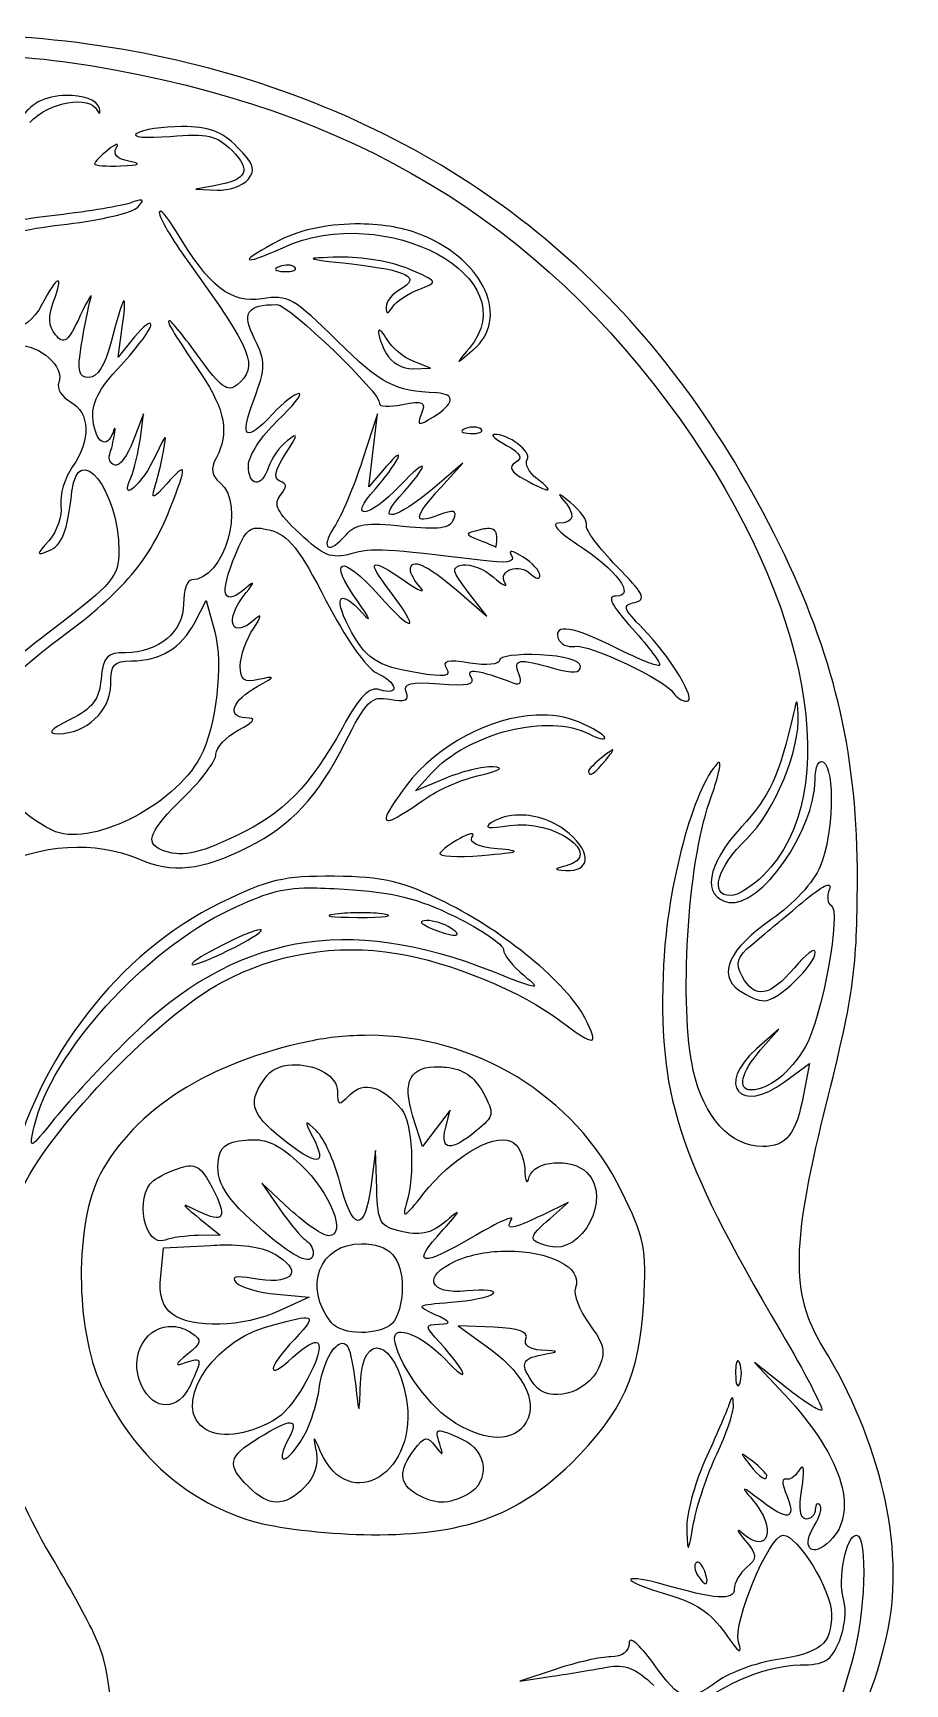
# Model space of a CAD drawing. Extents: x 66.6 to 134, y 115.4 to 211.9.
# Drawn here: x 103.7 to 134, y 154.4 to 211.9 of the extents above; entities that cross this region are included whole.
import ezdxf

# ---------------------------------------------------------------- set-up
doc = ezdxf.new("R2010")
doc.units = 0
doc.layers.add('Layer_1', color=7, linetype='CONTINUOUS')

msp = doc.modelspace()

# ---------------------------------------------------------------- linework, layer by layer
at = {"layer": 'Layer_1', "color": 7}
for points in [[(104.80752, 209.732701), (104.80752, 209.732701)], [(108.846276, 208.64901), (108.846276, 208.64901)], [(106.559835, 208.022279), (106.559835, 208.022279)], [(107.406502, 206.088616), (107.406502, 206.088616)], [(110.033043, 206.599041), (109.327487, 206.472261), (110.068871, 206.433675)], [(115.065088, 205.255731), (115.065088, 205.255731)], [(112.549342, 203.820365), (112.549342, 203.820365)], [(114.345751, 204.09873), (114.345751, 204.09873)], [(107.194835, 201.31509), (106.627634, 200.609534), (106.778668, 201.738423)], [(115.714419, 201.55046), (115.714419, 201.55046)], [(116.886855, 200.204393), (117.511932, 200.222032), (116.900633, 200.468423)], [(107.397683, 197.787312), (107.504619, 198.633979), (107.145777, 197.689748)], [(115.662603, 198.633979), (115.131785, 197.001831)], [(115.967978, 196.799534), (115.363295, 196.093979), (115.513225, 197.363979), (115.662603, 198.633979), (115.662603, 198.633979)], [(119.040453, 198.175921), (119.040453, 198.175921)], [(119.717343, 197.918503), (119.717343, 197.918503)], [(117.864159, 196.065869), (118.64027, 196.915291), (117.572564, 196.010746)], [(122.010952, 195.809552), (122.010952, 195.809552)], [(111.500928, 194.655859), (111.500928, 194.655859)], [(119.488591, 194.636016), (119.488591, 194.636016)], [(118.412618, 192.495645), (119.474257, 191.578423), (118.818863, 192.42509)], [(109.291659, 191.365103), (109.690188, 192.125229), (109.988945, 191.042644)], [(121.191294, 188.130574), (121.191294, 188.130574)], [(123.861932, 186.921757), (123.861932, 186.921757)], [(118.017948, 185.927917), (116.98938, 185.498521), (117.532878, 186.099344)], [(120.599287, 184.651301), (120.599287, 184.651301)], [(118.933516, 183.999216), (118.933516, 183.999216)], [(114.161646, 182.515895), (114.161646, 182.515895)], [(113.280252, 182.111855), (113.280252, 182.111855)], [(115.078315, 181.245895), (115.078315, 181.245895)], [(117.37082, 180.971389), (117.37082, 180.971389)], [(111.557703, 180.654439), (111.557703, 180.654439)], [(115.345656, 176.972323), (115.345656, 176.972323)], [(129.012487, 176.461345), (129.647487, 177.18509), (128.871376, 176.501034)], [(112.835972, 175.94651), (112.835972, 175.94651)], [(117.826124, 175.8743), (117.826124, 175.8743)], [(129.847027, 175.349545), (130.711883, 175.988953), (130.506831, 174.893688)], [(118.031728, 173.727868), (118.194887, 174.362868), (117.710921, 173.727868), (117.226402, 173.092317), (116.896224, 174.147896)], [(111.328398, 173.3343), (111.328398, 173.3343)], [(115.635044, 171.633801), (115.5926, 172.951757), (115.423377, 171.681757)], [(109.146687, 172.424244), (109.146687, 172.424244)], [(112.609974, 170.905645), (111.63267, 171.822868), (112.257197, 170.914465)], [(121.674709, 170.592557), (122.309709, 171.145424), (121.406268, 170.708313)], [(109.468598, 170.578225), (110.174154, 170.001103), (109.420643, 169.995039)], [(108.105442, 168.589992), (108.198598, 169.56509), (109.847834, 169.65053)], [(110.266757, 169.665411), (110.266757, 169.665411)], [(115.100365, 169.706201), (115.100365, 169.706201)], [(120.199105, 169.452091), (120.199105, 169.452091)], [(112.149709, 167.948927), (113.278598, 167.847505), (112.229084, 167.365743)], [(113.168907, 167.124861), (113.168907, 167.124861)], [(108.542557, 166.826654), (108.542557, 166.826654)], [(119.720651, 166.79358), (118.472701, 166.842089), (119.608755, 166.019123)], [(114.435049, 166.241263), (114.435049, 166.241263)], [(128.226453, 165.625005), (128.226453, 165.625005)], [(129.913724, 164.683529), (128.80082, 165.572089), (129.833246, 164.464146)], [(128.027464, 164.343979), (128.027464, 164.343979)], [(117.806281, 163.183673), (117.806281, 163.183673)], [(128.377487, 162.368423), (128.377487, 162.368423)], [(132.350645, 159.546201), (132.350645, 159.546201)], [(126.792191, 158.607482), (126.792191, 158.607482)], [(121.886376, 154.879614), (120.616376, 154.455177), (121.745265, 154.628259)], [(132.188591, 155.123251), (131.766358, 153.702217), (130.395486, 153.833958)]]:
    msp.add_lwpolyline(points, dxfattribs=at)
for points in [[(112.356415, 209.88759), (108.523518, 211.255973), (104.278263, 211.910308), (100.037855, 211.873068)], [(100.406067, 211.182948), (102.189571, 211.18711), (103.954648, 211.053701), (105.658598, 210.774496)], [(105.658598, 210.774496), (114.748304, 209.285077), (121.262967, 205.370022), (126.226646, 198.414046)], [(103.840689, 209.508907), (103.524177, 209.339512), (103.070392, 208.823443), (102.831965, 208.362379)], [(103.541932, 208.793979), (104.21701, 209.512567), (105.622403, 209.761606), (105.89562, 209.2107)], [(104.80752, 209.732701), (104.466384, 209.725558), (104.112633, 209.654443), (103.840689, 209.508907)], [(105.968382, 209.281255), (105.909576, 209.578636), (105.376083, 209.744602), (104.80752, 209.732701)], [(129.838207, 193.729267), (126.009981, 201.739586), (120.238811, 207.073499), (112.356415, 209.88759)], [(105.89562, 209.2107), (105.974532, 209.051597), (106.007518, 209.083347), (105.968382, 209.281255)], [(107.268699, 208.413092), (107.06514, 208.283961), (107.581771, 208.237504), (108.436173, 208.308359)], [(108.846276, 208.64901), (108.179526, 208.646633), (107.469472, 208.540459), (107.268699, 208.413092)], [(108.436173, 208.308359), (109.740999, 208.416566), (110.060884, 208.342804), (110.593076, 207.810612)], [(110.77608, 207.935738), (110.228222, 208.483596), (109.772018, 208.652312), (108.846276, 208.64901)], [(106.277063, 207.842582), (106.014433, 207.62955), (105.799709, 207.4073), (105.799709, 207.348693)], [(106.559835, 208.022279), (106.509984, 208.012466), (106.412112, 207.952132), (106.277063, 207.842582)], [(106.994743, 207.441849), (106.596541, 207.518385), (106.430606, 207.689951), (106.554874, 207.897153)], [(106.554874, 207.897153), (106.61129, 207.99122), (106.609684, 208.032092), (106.559835, 208.022279)], [(110.593076, 207.810612), (111.275238, 207.12845), (111.120953, 206.794209), (110.033043, 206.599041)], [(111.152009, 206.806849), (111.428332, 207.139798), (111.356617, 207.355201), (110.77608, 207.935738)], [(105.799709, 207.348693), (105.799709, 207.290084), (106.212459, 207.259204), (106.716932, 207.280342)], [(106.716932, 207.280342), (107.387509, 207.30844), (107.462046, 207.352029), (106.994743, 207.441849)], [(110.068871, 206.433675), (110.476724, 206.412537), (110.964195, 206.580547), (111.152009, 206.806849)], [(107.406502, 206.088616), (107.346016, 206.085616), (107.235213, 206.052681), (107.069709, 205.993256)], [(107.309488, 205.844426), (107.467962, 206.016303), (107.507312, 206.093612), (107.406502, 206.088616)], [(112.361376, 204.427253), (115.965357, 206.06316), (120.926699, 203.378216), (118.852487, 200.914357)], [(104.509313, 205.565512), (102.244926, 205.309765), (101.401022, 204.95187), (101.142492, 204.137312)], [(107.069709, 205.993256), (106.759265, 205.881787), (105.607093, 205.6895), (104.509313, 205.565512)], [(104.848863, 205.252973), (106.023794, 205.384734), (107.131132, 205.650986), (107.309488, 205.844426)], [(108.058037, 205.649848), (108.057456, 205.472771), (108.50374, 204.710771), (109.049123, 203.956515)], [(108.651698, 204.983979), (108.326005, 205.527257), (108.058602, 205.826929), (108.058037, 205.649848)], [(102.142948, 204.708372), (102.456468, 204.876164), (103.673933, 205.121209), (104.848863, 205.252973)], [(111.637631, 202.64848), (110.555786, 202.472921), (109.805131, 203.059954), (108.651698, 204.983979)], [(115.065088, 205.255731), (114.056693, 205.267646), (113.027641, 205.078046), (112.279244, 204.696245)], [(117.238529, 204.857202), (116.6211, 205.115178), (115.849394, 205.24646), (115.065088, 205.255731)], [(112.279244, 204.696245), (110.788916, 203.935935), (110.84864, 203.740598), (112.361376, 204.427253)], [(118.993598, 200.865298), (120.281799, 201.955966), (119.403687, 203.952541), (117.238529, 204.857202)], [(109.049123, 203.956515), (111.324274, 200.810019), (111.5342, 200.28214), (110.765057, 199.643807)], [(112.237904, 203.765795), (112.012767, 203.675704), (112.079456, 203.609015), (112.408231, 203.595468)], [(112.549342, 203.820365), (112.451298, 203.824404), (112.339766, 203.806559), (112.237904, 203.765795)], [(112.408231, 203.595468), (112.705735, 203.583214), (112.872427, 203.649965), (112.778647, 203.743745)], [(112.778647, 203.743745), (112.731756, 203.790644), (112.647383, 203.816324), (112.549342, 203.820365)], [(114.345751, 204.09873), (113.03852, 204.061327), (113.051819, 204.054265), (114.764673, 203.859501)], [(116.74464, 203.68752), (116.167541, 203.935117), (115.088041, 204.119953), (114.345751, 204.09873)], [(114.764673, 203.859501), (116.719886, 203.637183), (117.192512, 203.388757), (116.450841, 202.973699)], [(104.375368, 202.550916), (104.756427, 203.553174), (104.504894, 203.48751), (103.965265, 202.443979)], [(117.096314, 202.967634), (117.790809, 203.235877), (117.789257, 203.23934), (116.74464, 203.68752)], [(105.66411, 202.631394), (105.74563, 202.916602), (105.583251, 202.658626), (105.303063, 202.058681)], [(105.339444, 201.008616), (105.43656, 201.615936), (105.58259, 202.346186), (105.66411, 202.631394)], [(106.778668, 201.738423), (106.952511, 203.039758), (106.808685, 202.817853), (106.368012, 201.103423)], [(114.271888, 201.168467), (112.750916, 202.673575), (112.536227, 202.794301), (111.637631, 202.64848)], [(116.450841, 202.973699), (116.180495, 202.822405), (115.96131, 202.54596), (115.963567, 202.359645)], [(116.183503, 202.359645), (116.301926, 202.54594), (116.712642, 202.819442), (117.096314, 202.967634)], [(103.965265, 202.443979), (103.406939, 201.364295), (102.340148, 201.297793), (101.682683, 202.301214)], [(104.443719, 201.389506), (104.19181, 201.693039), (104.172786, 202.018083), (104.375368, 202.550916)], [(105.303063, 202.058681), (104.86953, 201.130384), (104.741401, 201.030822), (104.443719, 201.389506)], [(111.377456, 201.250599), (110.921007, 202.165572), (111.102496, 202.443979), (112.154671, 202.443979)], [(112.154671, 202.443979), (112.576398, 202.443979), (115.817664, 199.320473), (115.734262, 198.994475)], [(115.963567, 202.359645), (115.966929, 202.096151), (116.016027, 202.096177), (116.183503, 202.359645)], [(106.713074, 200.324007), (107.293224, 200.946736), (107.766753, 201.583201), (107.765342, 201.738423)], [(107.765342, 201.738423), (107.763824, 201.893645), (107.506928, 201.703145), (107.194835, 201.31509)], [(108.416327, 201.879534), (108.287789, 201.879534), (108.459547, 201.589195), (109.527027, 200.0043)], [(109.447101, 200.59741), (108.940527, 201.302805), (108.476788, 201.879534), (108.416327, 201.879534)], [(115.714419, 201.55046), (115.647986, 201.520096), (115.730082, 201.180055), (115.969632, 200.732456)], [(115.99223, 201.226895), (115.847591, 201.475578), (115.754277, 201.568678), (115.714419, 201.55046)], [(103.11474, 201.032868), (103.914013, 201.032868), (104.761911, 200.267072), (104.556168, 199.730898)], [(105.611193, 199.903979), (105.247646, 199.903979), (105.196327, 200.113605), (105.339444, 201.008616)], [(106.368012, 201.103423), (106.167874, 200.324783), (105.902359, 199.903979), (105.611193, 199.903979)], [(111.359817, 199.152675), (111.770538, 200.260891), (111.772539, 200.458641), (111.377456, 201.250599)], [(117.723598, 199.363238), (116.238305, 199.433969), (115.785561, 199.670587), (114.271888, 201.168467)], [(116.900633, 200.468423), (116.564641, 200.603901), (116.155989, 200.945351), (115.99223, 201.226895)], [(118.852487, 200.914357), (118.359098, 200.328283), (118.359239, 200.32821), (118.993598, 200.865298)], [(105.747896, 198.419007), (105.681467, 198.993846), (105.928425, 199.481766), (106.713074, 200.324007)], [(110.765057, 199.643807), (110.444743, 199.37797), (110.19061, 199.562089), (109.447101, 200.59741)], [(115.969632, 200.732456), (116.130316, 200.432214), (116.543066, 200.194544), (116.886855, 200.204393)], [(104.556168, 199.730898), (104.47541, 199.520444), (104.658851, 199.214851), (104.963516, 199.0518)], [(109.527027, 200.0043), (110.354327, 198.776001), (110.498856, 197.952864), (110.038555, 197.092783)], [(112.008598, 198.633979), (111.04387, 197.607071), (110.845719, 197.765567), (111.359817, 199.152675)], [(112.924167, 199.339534), (112.784949, 199.339534), (112.373159, 199.022034), (112.008598, 198.633979)], [(112.169552, 198.389241), (112.723882, 198.912044), (113.063381, 199.339534), (112.924167, 199.339534)], [(117.611703, 198.533107), (118.345105, 198.991123), (118.391234, 199.331446), (117.723598, 199.363238)], [(104.963516, 199.0518), (105.647355, 198.68582), (105.676265, 197.716706), (105.030764, 196.795126)], [(115.734262, 198.994475), (115.705543, 198.882216), (116.06425, 198.866883), (116.531319, 198.960298)], [(116.531319, 198.960298), (117.254065, 199.104847), (117.353117, 199.057758), (117.193881, 198.642798)], [(117.193881, 198.642798), (117.027204, 198.208441), (117.072407, 198.196311), (117.611703, 198.533107)], [(106.444079, 197.998979), (106.23202, 197.382244), (105.8404, 197.618532), (105.747896, 198.419007)], [(106.49865, 197.928423), (106.535062, 198.161257), (106.510794, 198.193007), (106.444079, 197.998979)], [(108.200802, 197.319882), (108.329075, 198.000156), (108.30387, 197.986835), (107.925746, 197.174362)], [(111.161932, 196.837019), (111.161932, 197.167942), (111.615223, 197.866442), (112.169552, 198.389241)], [(112.453979, 197.237752), (112.904747, 197.942517), (112.913408, 198.011724), (112.508549, 197.691402)], [(118.729015, 198.12135), (118.503878, 198.031259), (118.570567, 197.96457), (118.899342, 197.951024)], [(119.040453, 198.175921), (118.942409, 198.179959), (118.830877, 198.162115), (118.729015, 198.12135)], [(118.899342, 197.951024), (119.196846, 197.93877), (119.363538, 198.005521), (119.269758, 198.0993)], [(119.269758, 198.0993), (119.222867, 198.1462), (119.138494, 198.171879), (119.040453, 198.175921)], [(126.226646, 198.414046), (130.753076, 192.070825), (131.965339, 185.404253), (129.111155, 182.550069)], [(105.014779, 195.93082), (105.226976, 197.766388), (106.646376, 195.963459), (106.646376, 193.858251)], [(106.327773, 197.222868), (106.385498, 197.37809), (106.46224, 197.69559), (106.49865, 197.928423)], [(107.145777, 197.689748), (106.948498, 197.170216), (106.660487, 196.789216), (106.505265, 196.843081)], [(107.06144, 196.400455), (107.187382, 196.697556), (107.338774, 197.321645), (107.397683, 197.787312)], [(112.508549, 197.691402), (112.245603, 197.483356), (111.9533, 197.070606), (111.859218, 196.77418)], [(119.717343, 197.918503), (119.590721, 197.913003), (119.7903, 197.740621), (120.160519, 197.535409)], [(120.878202, 197.049236), (121.045388, 197.319746), (120.216597, 197.940178), (119.717343, 197.918503)], [(120.160519, 197.535409), (120.650923, 197.263578), (120.736433, 197.102057), (120.475265, 196.940645)], [(106.505265, 196.843081), (106.350046, 196.896946), (106.270044, 197.067645), (106.327773, 197.222868)], [(107.925746, 197.174362), (107.463951, 196.182103), (106.66599, 195.467572), (107.06144, 196.400455)], [(107.893776, 196.049882), (107.985041, 196.335942), (108.123033, 196.907442), (108.200802, 197.319882)], [(108.430108, 195.323933), (109.043275, 196.882959), (109.027632, 197.002207), (108.316008, 196.195954)], [(110.038555, 197.092783), (109.837841, 196.717749), (109.876443, 196.481786), (110.179666, 196.230131)], [(111.859218, 196.77418), (111.628493, 196.047226), (111.161932, 196.089319), (111.161932, 196.837019)], [(112.25885, 196.292968), (112.021516, 196.372081), (112.079416, 196.65213), (112.453979, 197.237752)], [(115.131785, 197.001831), (114.839648, 196.103919), (114.395295, 195.056169), (114.144558, 194.673498)], [(115.587089, 196.024527), (115.900925, 196.373164), (116.251231, 196.848923), (116.365404, 197.081757)], [(116.365404, 197.081757), (116.479577, 197.31459), (116.300583, 197.18759), (115.967978, 196.799534)], [(116.432652, 195.741201), (117.490181, 196.915801), (117.491521, 197.234673), (116.434306, 196.121541)], [(120.475265, 196.940645), (120.214096, 196.779234), (120.299054, 196.618269), (120.789457, 196.346438)], [(121.222714, 196.366831), (120.935533, 196.584399), (120.7807, 196.891474), (120.878202, 197.049236)], [(105.030764, 196.795126), (104.763065, 196.412929), (104.582968, 195.802474), (104.630581, 195.439136)], [(112.274285, 195.791914), (112.516875, 196.084211), (112.512785, 196.208321), (112.25885, 196.292968)], [(120.789457, 196.346438), (121.669116, 195.858834), (121.880142, 195.868765), (121.222714, 196.366831)], [(104.195121, 193.855494), (104.661566, 194.034485), (104.851065, 194.514675), (105.014779, 195.93082)], [(108.316008, 196.195954), (107.853869, 195.672367), (107.763372, 195.641153), (107.893776, 196.049882)], [(110.179666, 196.230131), (111.085475, 195.478376), (110.313083, 192.848423), (109.186376, 192.848423)], [(112.941806, 194.470651), (112.162985, 195.205174), (112.020717, 195.486383), (112.274285, 195.791914)], [(116.434306, 196.121541), (115.354633, 194.984761), (114.570242, 194.894918), (115.587089, 196.024527)], [(117.572564, 196.010746), (116.349554, 194.975089), (115.57893, 194.792875), (116.432652, 195.741201)], [(117.780373, 195.101242), (116.883654, 194.760309), (116.905746, 195.01694), (117.864159, 196.065869)], [(122.098043, 195.677261), (122.584185, 195.123656), (122.53928, 194.823979), (121.970713, 194.823979)], [(122.010952, 195.809552), (121.997888, 195.803392), (122.025283, 195.760118), (122.098043, 195.677261)], [(122.38688, 195.542765), (122.166239, 195.727138), (122.03272, 195.819822), (122.010952, 195.809552)], [(104.630581, 195.439136), (104.678195, 195.075794), (104.4912, 194.529435), (104.215517, 194.22481)], [(104.626723, 190.840347), (106.811386, 192.459905), (107.72935, 193.542204), (108.430108, 195.323933)], [(118.317258, 194.960131), (118.441168, 195.283033), (118.333478, 195.311532), (117.780373, 195.101242)], [(122.941952, 194.746258), (122.98967, 194.889412), (122.739906, 195.247769), (122.38688, 195.542765)], [(110.732536, 193.778876), (111.013951, 194.452402), (111.152726, 194.66686), (111.500928, 194.655859)], [(111.500928, 194.655859), (111.616995, 194.652193), (111.756331, 194.62311), (111.931981, 194.578138)], [(111.931981, 194.578138), (112.552449, 194.419278), (112.951415, 193.914506), (113.863989, 192.131844)], [(114.144558, 194.673498), (113.63912, 193.902103), (113.978354, 193.71451), (114.57616, 194.434823)], [(114.57616, 194.434823), (114.878256, 194.798827), (115.281769, 194.857696), (116.558881, 194.72421)], [(116.558881, 194.72421), (117.803574, 194.594114), (118.196905, 194.646501), (118.317258, 194.960131)], [(119.24385, 194.59688), (118.683775, 194.450415), (118.683055, 194.442158), (119.220147, 194.231975)], [(119.488591, 194.636016), (119.4176, 194.63417), (119.336027, 194.620985), (119.24385, 194.59688)], [(119.816564, 194.362063), (119.816564, 194.547711), (119.701553, 194.64155), (119.488591, 194.636016)], [(121.970713, 194.823979), (121.686859, 194.823979), (121.955408, 194.522774), (122.628313, 194.086453)], [(123.993673, 193.328534), (123.367648, 193.965185), (122.894234, 194.603103), (122.941952, 194.746258)], [(104.215517, 194.22481), (103.75904, 193.720411), (103.757535, 193.687574), (104.195121, 193.855494)], [(114.733807, 193.75793), (114.054687, 193.571), (113.779345, 193.68075), (112.941806, 194.470651)], [(119.235031, 193.532482), (115.971145, 193.941487), (115.487763, 193.965459), (114.733807, 193.75793)], [(119.220147, 194.231975), (119.52228, 194.113741), (119.779934, 194.00808), (119.79286, 193.997158)], [(119.79286, 193.997158), (119.805786, 193.986247), (119.816564, 194.150526), (119.816564, 194.362063)], [(122.628313, 194.086453), (123.995883, 193.199711), (124.678559, 192.283979), (123.972173, 192.283979)], [(106.646376, 193.858251), (106.646376, 192.960034), (106.450551, 192.724816), (104.405134, 191.16777)], [(111.168547, 192.636757), (110.267171, 191.845225), (110.103519, 192.273432), (110.732536, 193.778876)], [(114.97579, 192.091055), (113.882867, 193.62647), (114.397604, 193.787103), (115.705599, 192.318706)], [(116.086489, 192.469187), (115.249088, 193.567077), (115.38399, 193.651498), (116.621718, 192.803225)], [(116.806376, 193.187423), (116.806376, 193.63814), (117.373033, 193.393821), (118.412618, 192.495645)], [(118.818863, 192.42509), (118.245924, 193.165235), (118.22279, 193.283816), (118.634758, 193.367119)], [(118.634758, 193.367119), (118.893948, 193.419528), (119.372473, 193.229031), (119.69805, 192.943786)], [(120.334704, 193.69454), (120.48013, 193.459231), (120.176739, 193.414476), (119.235031, 193.532482)], [(120.102091, 192.748655), (119.84572, 193.189393), (120.610653, 193.446703), (121.004982, 193.052374)], [(120.727721, 193.648238), (120.350074, 193.884083), (120.207049, 193.90109), (120.334704, 193.69454)], [(121.321932, 193.006623), (121.321932, 193.155552), (121.054408, 193.444217), (120.727721, 193.648238)], [(132.384269, 182.406201), (132.393286, 186.610894), (131.6413, 189.956405), (129.838207, 193.729267)], [(109.186376, 192.848423), (109.031154, 192.848423), (108.904154, 192.474611), (108.904154, 192.017742)], [(111.08366, 192.403043), (111.351179, 192.72571), (111.389499, 192.830784), (111.168547, 192.636757)], [(116.621718, 192.803225), (117.111345, 192.46766), (117.353182, 192.36584), (117.159154, 192.577227)], [(117.159154, 192.577227), (116.965126, 192.788615), (116.806376, 193.063245), (116.806376, 193.187423)], [(119.69805, 192.943786), (120.023628, 192.658541), (120.205492, 192.570892), (120.102091, 192.748655)], [(121.004982, 193.052374), (121.179122, 192.878237), (121.321932, 192.857694), (121.321932, 193.006623)], [(124.626466, 192.063493), (125.04466, 192.152322), (124.936163, 192.370045), (123.993673, 193.328534)], [(111.430923, 191.507868), (110.557716, 190.701835), (110.275793, 191.428642), (111.08366, 192.403043)], [(114.65002, 191.23171), (114.098191, 192.298827), (114.367395, 192.550868), (115.138398, 191.689218)], [(115.705599, 192.318706), (116.942918, 190.929651), (117.187218, 191.026055), (116.086489, 192.469187)], [(123.972173, 192.283979), (123.644118, 192.283979), (123.810618, 191.955845), (124.556464, 191.130285)], [(108.904154, 192.017742), (108.904154, 191.04381), (108.03461, 190.308423), (106.883398, 190.308423)], [(111.346036, 191.162809), (111.602802, 191.546597), (111.641122, 191.701895), (111.430923, 191.507868)], [(113.863989, 192.131844), (114.520808, 190.84878), (115.277223, 189.765851), (115.627878, 189.606728)], [(115.138398, 191.689218), (115.470582, 191.31798), (115.397379, 191.498777), (114.97579, 192.091055)], [(124.908688, 191.150131), (124.21927, 191.855938), (124.184193, 191.969544), (124.626466, 192.063493)], [(104.405134, 191.16777), (103.172514, 190.229457), (102.08564, 189.334754), (101.989709, 189.179534)], [(107.087899, 190.026201), (108.091704, 190.026201), (108.822882, 190.470408), (109.291659, 191.365103)], [(110.879709, 189.848711), (110.879709, 190.187697), (111.089273, 190.779023), (111.346036, 191.162809)], [(117.05332, 189.603971), (115.620724, 189.840417), (115.233744, 190.102915), (114.65002, 191.23171)], [(124.011862, 190.459457), (122.501604, 191.224048), (121.772386, 191.345861), (121.962443, 190.802312)], [(124.556464, 191.130285), (125.129869, 190.495593), (125.550913, 189.928146), (125.492425, 189.869658)], [(126.434452, 188.61509), (126.81099, 188.61509), (125.889391, 190.146114), (124.908688, 191.150131)], [(101.390537, 187.286111), (101.05259, 187.624058), (102.640615, 189.367985), (104.626723, 190.840347)], [(109.988945, 191.042644), (110.296311, 189.929455), (110.040378, 187.708434), (109.485134, 186.670954)], [(121.962443, 190.802312), (122.030287, 190.608284), (122.290273, 190.48626), (122.540118, 190.530563)], [(122.540118, 190.530563), (123.039065, 190.619037), (125.691384, 189.362197), (125.975291, 188.902827)], [(106.883398, 190.308423), (106.225495, 190.308423), (106.104972, 190.178999), (106.029015, 189.391201)], [(106.364154, 189.195519), (106.364154, 189.899088), (106.474582, 190.026201), (107.087899, 190.026201)], [(118.878945, 189.946826), (118.089389, 190.074958), (117.899191, 190.030522), (118.068107, 189.757209)], [(119.91082, 190.041636), (119.91082, 189.897516), (119.446359, 189.854748), (118.878945, 189.946826)], [(121.319727, 190.235664), (120.544728, 190.273123), (119.91082, 190.185753), (119.91082, 190.041636)], [(120.589367, 189.571451), (120.387711, 190.096957), (120.56084, 190.124222), (121.817474, 189.763825)], [(122.730839, 189.83438), (122.729608, 190.036423), (122.17448, 190.194346), (121.319727, 190.235664)], [(125.492425, 189.869658), (125.43394, 189.81117), (124.767859, 190.076722), (124.011862, 190.459457)], [(106.029015, 189.391201), (105.959083, 188.665901), (105.734135, 188.370844), (104.953043, 187.980643)], [(111.514709, 189.370808), (111.007892, 189.260622), (110.879709, 189.35679), (110.879709, 189.848711)], [(111.466201, 189.132683), (112.122506, 189.493981), (112.124651, 189.503418), (111.514709, 189.370808)], [(115.627878, 189.606728), (116.358955, 189.274976), (116.456511, 188.791166), (115.746939, 189.016376)], [(118.068107, 189.757209), (118.239963, 189.479141), (118.015097, 189.44523), (117.05332, 189.603971)], [(117.826124, 189.221427), (118.803087, 189.143729), (119.082024, 189.204308), (118.923593, 189.460656)], [(118.923593, 189.460656), (118.720726, 189.7889), (119.128842, 189.731253), (120.407464, 189.250643)], [(120.407464, 189.250643), (120.639197, 189.163541), (120.702967, 189.275417), (120.589367, 189.571451)], [(121.817474, 189.763825), (122.481205, 189.573469), (122.73225, 189.592863), (122.730839, 189.83438)], [(104.537425, 187.486754), (105.510324, 187.486009), (106.364154, 188.284613), (106.364154, 189.195519)], [(111.067675, 188.039622), (110.386117, 188.054506), (110.606662, 188.6595), (111.466201, 189.132683)], [(115.746939, 189.016376), (115.372162, 189.135324), (115.054671, 188.815053), (114.437803, 187.695113)], [(114.513871, 187.13563), (115.276678, 188.646741), (115.442788, 188.809987), (116.090347, 188.686199)], [(116.090347, 188.686199), (116.624684, 188.584054), (116.775391, 188.650021), (116.665265, 188.937001)], [(116.665265, 188.937001), (116.548501, 189.24129), (116.800918, 189.302967), (117.826124, 189.221427)], [(125.975291, 188.902827), (126.073047, 188.744652), (126.279616, 188.61509), (126.434452, 188.61509)], [(117.532878, 186.099344), (118.812457, 187.514206), (121.640281, 188.221884), (123.033454, 187.476281)], [(130.157361, 188.191757), (129.653439, 186.000304), (129.34013, 185.318128), (128.337798, 184.230725)], [(130.319969, 188.172464), (130.288202, 188.738892), (130.283297, 188.739429), (130.157361, 188.191757)], [(104.953043, 187.980643), (104.233706, 187.621295), (104.120727, 187.487036), (104.537425, 187.486754)], [(114.437803, 187.695113), (113.309677, 185.646964), (112.384075, 184.703803), (110.738598, 183.925903)], [(110.809154, 187.607469), (111.398691, 187.927297), (111.460698, 188.031042), (111.067675, 188.039622)], [(121.191294, 188.130574), (119.601736, 188.058316), (117.762421, 187.11579), (116.659203, 185.669395)], [(122.660833, 187.899064), (122.223104, 188.081958), (121.721146, 188.154658), (121.191294, 188.130574)], [(123.579709, 187.350051), (123.579709, 187.441045), (123.165946, 187.688012), (122.660833, 187.899064)], [(128.526314, 183.825031), (129.506359, 184.774926), (130.39033, 186.917786), (130.319969, 188.172464)], [(110.033043, 186.771276), (110.033043, 186.999325), (110.382293, 187.375892), (110.809154, 187.607469)], [(111.161932, 183.540605), (112.667466, 184.304179), (113.57726, 185.280211), (114.513871, 187.13563)], [(123.033454, 187.476281), (123.333693, 187.315598), (123.579709, 187.25906), (123.579709, 187.350051)], [(109.485134, 186.670954), (108.562394, 184.946799), (105.576147, 183.47529), (104.319146, 184.125442)], [(108.904154, 185.261497), (109.525043, 185.86405), (110.033043, 186.543229), (110.033043, 186.771276)], [(123.509154, 186.675916), (123.237515, 186.462883), (123.015265, 186.240633), (123.015265, 186.182027)], [(123.015265, 186.182027), (123.015265, 185.949749), (123.246851, 186.098867), (123.615537, 186.568979)], [(123.861932, 186.921757), (123.847363, 186.936325), (123.732965, 186.851441), (123.509154, 186.675916)], [(123.615537, 186.568979), (123.791063, 186.792789), (123.8765, 186.907191), (123.861932, 186.921757)], [(127.22269, 185.079596), (127.554222, 186.006705), (127.6856, 186.62509), (127.514285, 186.453776)], [(130.910872, 185.880512), (130.914431, 186.335931), (131.037581, 186.598623), (131.199709, 186.498423)], [(131.199709, 186.498423), (131.614455, 186.242098), (131.543258, 183.94646), (131.08671, 182.853789)], [(104.319146, 184.125442), (103.210792, 184.698712), (102.696284, 185.293955), (102.65668, 186.048632)], [(117.41161, 185.273074), (117.822322, 185.557136), (118.647822, 185.904766), (119.246055, 186.045327)], [(119.689784, 186.329203), (119.33555, 186.344793), (118.5834, 186.164176), (118.017948, 185.927917)], [(119.246055, 186.045327), (119.934474, 186.207077), (120.097423, 186.311251), (119.689784, 186.329203)], [(127.514285, 186.453776), (126.679175, 185.618666), (125.762374, 182.204017), (125.631883, 179.442868)], [(116.659203, 185.669395), (116.274472, 185.164985), (115.959709, 184.661357), (115.959709, 184.55043)], [(127.908403, 181.607492), (129.00084, 181.399176), (130.89693, 184.097796), (130.910872, 185.880512)], [(108.128043, 183.43973), (107.537436, 183.678047), (107.72394, 184.116137), (108.904154, 185.261497)], [(115.959709, 184.55043), (115.959709, 184.329907), (116.274252, 184.486433), (117.41161, 185.273074)], [(126.665411, 175.74697), (126.16839, 177.967898), (126.466679, 182.965455), (127.22269, 185.079596)], [(119.628598, 184.385617), (119.337796, 184.200214), (119.534841, 184.168546), (120.258086, 184.284743)], [(120.599287, 184.651301), (120.24207, 184.647895), (119.904104, 184.561267), (119.628598, 184.385617)], [(120.258086, 184.284743), (121.796548, 184.53191), (123.617767, 183.243272), (122.239154, 182.883004)], [(122.338925, 184.004727), (121.842513, 184.431721), (121.194652, 184.65698), (120.599287, 184.651301)], [(128.337798, 184.230725), (127.126625, 182.916758), (126.942413, 181.791699), (127.908403, 181.607492)], [(102.262562, 182.810795), (103.910517, 183.645094), (105.845915, 183.767466), (107.310592, 183.129949)], [(110.738598, 183.925903), (109.339431, 183.264447), (108.808435, 183.165187), (108.128043, 183.43973)], [(118.549318, 183.844324), (118.228787, 183.67278), (117.907841, 183.437904), (117.836047, 183.322323)], [(118.933516, 183.999216), (118.865266, 183.996001), (118.736042, 183.944256), (118.549318, 183.844324)], [(119.834203, 183.474457), (119.188984, 183.532581), (118.841373, 183.685433), (118.951155, 183.863063)], [(118.951155, 183.863063), (119.009171, 183.956936), (119.001766, 184.002427), (118.933516, 183.999216)], [(122.222065, 182.721497), (123.074311, 182.663035), (123.134281, 183.32059), (122.338925, 184.004727)], [(127.966831, 181.841757), (127.21406, 181.841757), (127.490313, 182.820898), (128.526314, 183.825031)], [(107.310592, 183.129949), (108.51211, 182.606974), (109.536343, 182.716135), (111.161932, 183.540605)], [(117.836047, 183.322323), (117.764255, 183.206741), (118.423662, 183.171901), (119.301728, 183.245152)], [(119.301728, 183.245152), (120.654671, 183.358021), (120.736098, 183.393211), (119.834203, 183.474457)], [(114.161646, 182.515895), (112.383189, 182.531516), (111.853489, 182.407319), (110.187382, 181.587096)], [(118.017397, 181.609697), (116.515238, 182.349209), (115.870476, 182.500881), (114.161646, 182.515895)], [(122.239154, 182.883004), (121.793895, 182.766644), (121.791817, 182.751012), (122.222065, 182.721497)], [(129.111155, 182.550069), (128.721615, 182.160529), (128.20672, 181.841757), (127.966831, 181.841757)], [(131.08671, 182.853789), (130.8617, 182.315258), (130.140575, 181.528806), (129.412119, 181.027613)], [(110.517562, 181.347868), (111.747235, 181.923305), (112.265821, 182.10496), (113.280252, 182.111855)], [(113.280252, 182.111855), (113.618397, 182.114152), (114.01147, 182.096849), (114.504501, 182.068308)], [(114.504501, 182.068308), (116.175513, 181.971573), (117.073522, 181.748852), (118.366867, 181.108642)], [(130.477065, 181.614658), (131.156162, 182.184256), (131.519645, 182.362595), (131.410273, 182.072166)], [(131.410273, 182.072166), (131.311754, 181.810554), (131.33471, 181.556554), (131.461535, 181.507721)], [(131.365075, 174.840772), (132.252661, 178.381839), (132.377637, 179.312286), (132.384269, 182.406201)], [(110.187382, 181.587096), (106.622444, 179.832083), (103.81687, 176.208082), (102.832518, 172.085797)], [(103.700131, 173.798423), (104.268039, 176.320717), (107.556156, 179.962061), (110.517562, 181.347868)], [(122.890689, 177.576453), (122.268813, 178.779027), (120.068399, 180.59999), (118.017397, 181.609697)], [(128.715381, 180.141258), (129.072589, 180.43844), (129.865354, 181.101584), (130.477065, 181.614658)], [(131.461535, 181.507721), (131.84722, 181.35921), (131.160678, 177.575065), (130.564709, 176.564974)], [(119.706319, 179.182145), (114.602982, 181.218743), (110.653401, 180.493279), (106.982065, 176.846093)], [(114.200782, 181.199591), (113.69353, 181.13678), (114.040598, 181.084427), (114.971932, 181.082734)], [(115.078315, 181.245895), (114.771399, 181.246417), (114.454407, 181.230997), (114.200782, 181.199591)], [(114.971932, 181.082734), (115.903268, 181.081151), (116.318197, 181.132439), (115.894115, 181.196836)], [(115.894115, 181.196836), (115.682073, 181.229032), (115.385232, 181.245373), (115.078315, 181.245895)], [(117.37082, 180.971389), (117.091686, 180.961158), (117.139754, 180.872797), (117.511932, 180.712868)], [(118.217487, 180.712868), (117.984654, 180.863337), (117.603654, 180.979912), (117.37082, 180.971389)], [(117.511932, 180.712868), (118.287786, 180.379473), (118.733381, 180.379473), (118.217487, 180.712868)], [(118.366867, 181.108642), (119.293651, 180.649879), (120.051932, 180.13329), (120.051932, 179.961011)], [(129.412119, 181.027613), (127.913573, 179.996585), (127.496666, 179.102141), (128.255669, 178.547145)], [(111.557703, 180.654439), (111.200655, 180.633654), (109.186376, 179.620453), (109.186376, 179.441214)], [(110.243056, 178.824956), (112.102683, 179.820856), (114.203472, 180.168326), (116.321307, 179.829823)], [(110.449761, 179.923529), (111.144854, 180.261233), (111.665374, 180.585904), (111.606211, 180.645069)], [(111.606211, 180.645069), (111.59823, 180.653048), (111.581509, 180.655825), (111.557703, 180.654439)], [(128.372526, 179.028354), (128.119911, 179.50037), (128.180298, 179.696089), (128.715381, 180.141258)], [(109.186376, 179.441214), (109.186376, 179.368779), (109.754667, 179.585827), (110.449761, 179.923529)], [(116.321307, 179.829823), (118.179207, 179.532866), (120.720124, 178.483837), (122.064419, 177.458493)], [(120.051932, 179.961011), (120.051932, 179.788728), (120.369432, 179.385077), (120.757487, 179.064185)], [(129.14974, 178.172868), (129.611069, 178.172868), (130.917487, 179.430791), (130.917487, 179.87502)], [(130.917487, 179.87502), (130.917487, 180.049208), (130.58843, 179.80138), (130.186577, 179.323807)], [(120.757487, 179.064185), (121.405706, 178.528157), (121.320007, 178.538168), (119.706319, 179.182145)], [(125.631883, 179.442868), (125.417953, 174.91626), (126.081084, 172.836387), (129.710877, 166.653573)], [(130.186577, 179.323807), (129.336498, 178.313547), (128.801704, 178.226431), (128.372526, 179.028354)], [(103.31428, 171.707665), (104.408444, 173.903712), (108.062787, 177.657338), (110.243056, 178.824956)], [(128.255669, 178.547145), (128.537191, 178.341289), (128.939521, 178.172868), (129.14974, 178.172868)], [(122.064419, 177.458493), (123.245189, 176.557879), (123.405621, 176.580688), (122.890689, 177.576453)], [(106.982065, 176.846093), (106.076002, 175.945988), (104.924118, 174.701534), (104.422222, 174.080645)], [(113.267575, 176.759552), (109.798556, 176.039386), (107.19586, 174.382702), (105.998145, 172.132101)], [(115.345656, 176.972323), (114.6586, 176.973209), (113.962849, 176.903892), (113.267575, 176.759552)], [(124.1651, 171.540645), (122.504702, 174.913396), (119.055749, 176.967528), (115.345656, 176.972323)], [(128.871376, 176.501034), (127.431554, 175.231731), (128.3005, 174.20615), (129.847027, 175.349545)], [(128.677899, 175.068423), (128.185435, 175.068423), (128.334654, 175.688776), (129.012487, 176.461345)], [(130.564709, 176.564974), (130.022741, 175.646409), (129.294021, 175.068423), (128.677899, 175.068423)], [(112.329956, 173.377847), (111.215091, 174.273779), (111.118478, 174.675522), (111.804648, 175.562312)], [(111.804648, 175.562312), (112.020361, 175.841097), (112.420115, 175.956833), (112.835972, 175.94651)], [(112.835972, 175.94651), (113.529065, 175.929305), (114.266376, 175.562388), (114.266376, 175.018264)], [(116.896224, 174.147896), (116.510994, 175.378684), (116.791912, 175.910927), (117.826124, 175.8743)], [(117.826124, 175.8743), (117.895071, 175.871859), (117.967636, 175.866878), (118.043302, 175.859419)], [(118.043302, 175.859419), (118.64802, 175.799802), (119.034365, 175.537316), (119.337557, 174.980782)], [(129.08635, 173.092868), (127.957727, 173.092868), (127.032303, 174.107533), (126.665411, 175.74697)], [(114.266376, 175.018264), (114.266376, 174.514554), (114.306573, 174.50449), (114.709002, 174.906919)], [(114.709002, 174.906919), (115.182754, 175.380671), (115.8328, 175.195751), (116.493838, 174.399249)], [(119.337557, 174.980782), (119.746384, 174.230345), (119.733613, 174.158034), (119.10329, 173.640226)], [(116.493838, 174.399249), (116.884041, 173.929084), (116.977978, 172.117417), (116.665265, 171.089753)], [(130.506831, 174.893688), (130.253573, 173.538629), (129.902187, 173.092868), (129.08635, 173.092868)], [(131.193647, 166.090229), (130.039765, 167.965528), (130.073931, 169.689677), (131.365075, 174.840772)], [(104.422222, 174.080645), (103.514799, 172.958076), (103.510568, 172.956498), (103.700131, 173.798423)], [(113.537119, 173.638019), (113.107919, 174.046124), (113.097629, 174.029543), (113.409236, 173.421944)], [(110.105252, 172.528423), (110.160579, 173.098038), (110.34802, 173.251081), (111.077045, 173.321623)], [(111.077045, 173.321623), (111.164946, 173.330129), (111.248125, 173.334331), (111.328398, 173.3343)], [(111.328398, 173.3343), (111.890313, 173.334083), (112.296132, 173.111404), (112.972122, 172.474956)], [(113.409236, 173.421944), (113.932535, 172.40157), (113.563603, 172.386463), (112.329956, 173.377847)], [(114.345751, 171.853737), (114.156854, 172.591771), (113.793214, 173.394515), (113.537119, 173.638019)], [(117.267742, 171.453555), (118.214648, 172.67337), (119.643344, 173.538364), (120.297222, 173.287449)], [(119.10329, 173.640226), (118.221938, 172.916202), (117.831862, 172.948074), (118.031728, 173.727868)], [(120.297222, 173.287449), (120.556505, 173.187951), (120.77155, 172.767858), (120.790008, 172.325576)], [(120.951515, 172.034534), (121.102244, 172.61132), (122.433935, 172.714535), (122.95849, 172.18998)], [(105.998145, 172.132101), (105.105872, 170.455442), (105.121069, 166.74727), (106.028465, 164.767312)], [(107.84582, 171.895077), (108.039848, 172.050308), (108.477533, 172.262962), (108.818714, 172.367469)], [(108.818714, 172.367469), (108.944196, 172.405905), (109.050994, 172.426318), (109.146687, 172.424244)], [(109.146687, 172.424244), (109.433769, 172.418021), (109.619567, 172.208601), (109.897994, 171.670183)], [(111.95954, 169.917868), (110.476848, 171.143516), (110.031603, 171.770126), (110.105252, 172.528423)], [(112.972122, 172.474956), (114.025745, 171.482965), (114.617613, 169.988423), (113.957145, 169.988423)], [(120.790008, 172.325576), (120.809913, 171.848287), (120.873037, 171.73423), (120.951515, 172.034534)], [(122.95849, 172.18998), (123.840203, 171.308267), (122.804267, 169.310751), (121.6251, 169.61911)], [(108.257577, 169.831327), (107.542358, 169.556872), (107.181887, 171.363898), (107.84582, 171.895077)], [(109.897994, 171.670183), (110.443058, 170.616142), (110.315544, 170.391868), (109.421744, 170.831232)], [(115.423377, 171.681757), (115.208281, 170.068027), (114.785465, 170.135738), (114.345751, 171.853737)], [(116.546754, 170.124576), (115.735142, 170.302833), (115.674597, 170.403798), (115.635044, 171.633801)], [(124.939558, 167.674974), (125.04262, 169.539196), (124.969008, 169.907674), (124.1651, 171.540645)], [(109.421744, 170.831232), (108.787523, 171.142997), (108.789749, 171.133489), (109.468598, 170.578225)], [(116.665265, 171.089753), (116.502657, 170.555385), (116.63043, 170.632562), (117.267742, 171.453555)], [(117.950147, 170.197886), (118.511822, 170.807534), (118.604403, 170.974711), (118.169532, 170.59366)], [(112.257197, 170.914465), (112.60059, 170.414686), (113.00217, 169.931064), (113.150165, 169.839596)], [(113.957145, 169.988423), (113.753677, 169.988423), (113.147557, 170.401173), (112.609974, 170.905645)], [(118.169532, 170.59366), (117.578378, 170.075669), (117.22956, 169.974606), (116.546754, 170.124576)], [(120.336358, 170.557279), (120.433626, 170.71466), (119.864206, 170.46066), (119.070769, 169.992834)], [(121.406268, 170.708313), (120.352747, 170.19825), (120.091742, 170.161479), (120.336358, 170.557279)], [(121.6251, 169.61911), (120.887806, 169.811919), (120.892869, 169.911571), (121.674709, 170.592557)], [(109.420643, 169.995039), (109.006476, 169.991587), (108.483075, 169.917859), (108.257577, 169.831327)], [(113.419709, 169.407443), (113.419709, 168.945361), (112.928358, 169.117003), (111.95954, 169.917868)], [(113.150165, 169.839596), (113.298159, 169.748131), (113.419709, 169.553505), (113.419709, 169.407443)], [(119.070769, 169.992834), (117.139373, 168.854039), (116.773669, 168.920921), (117.950147, 170.197886)], [(109.847834, 169.65053), (109.995033, 169.658153), (110.134552, 169.66323), (110.266757, 169.665411)], [(110.266757, 169.665411), (111.1922, 169.680682), (111.766437, 169.559908), (112.21365, 169.266883)], [(112.21365, 169.266883), (113.104696, 168.683047), (112.60578, 168.252618), (111.31627, 168.492425)], [(114.053056, 166.954534), (113.057305, 168.199154), (113.631001, 169.706201), (115.100365, 169.706201)], [(115.100365, 169.706201), (116.083199, 169.706201), (116.524154, 169.225452), (116.524154, 168.153979)], [(118.371826, 169.096559), (118.916504, 169.344731), (119.57035, 169.453485), (120.199105, 169.452091)], [(120.199105, 169.452091), (121.582366, 169.449029), (122.844501, 168.914237), (122.557204, 168.165556)], [(118.774216, 168.060826), (117.449005, 167.934444), (117.204281, 168.564592), (118.371826, 169.096559)], [(108.51224, 167.249437), (108.161401, 167.505977), (108.04028, 167.904932), (108.105442, 168.589992)], [(111.31627, 168.492425), (110.714319, 168.604366), (110.541048, 168.561787), (110.738598, 168.351314)], [(110.738598, 168.351314), (110.89382, 168.18594), (111.52882, 168.004898), (112.149709, 167.948927)], [(116.524154, 168.153979), (116.524154, 167.67279), (116.371424, 167.127023), (116.185157, 166.940756)], [(119.691438, 167.967119), (119.80381, 168.077449), (119.39106, 168.119649), (118.774216, 168.060826)], [(122.557204, 168.165556), (122.473666, 167.947863), (122.691107, 167.382623), (123.04062, 166.909887)], [(117.653043, 167.245026), (116.984357, 167.552823), (117.013855, 167.574464), (118.217487, 167.667809)], [(118.217487, 167.667809), (118.915987, 167.721978), (119.579065, 167.856785), (119.691438, 167.967119)], [(122.392942, 162.037145), (124.188683, 163.796022), (124.799999, 165.150513), (124.939558, 167.674974)], [(107.440126, 164.770069), (106.942633, 165.861948), (107.641938, 166.893529), (108.542557, 166.826654)], [(112.229084, 167.365743), (110.984117, 166.794393), (109.210452, 166.738891), (108.51224, 167.249437)], [(111.726376, 166.782006), (112.508854, 167.013654), (112.969669, 167.135577), (113.168907, 167.124861)], [(113.168907, 167.124861), (113.425069, 167.111083), (113.248313, 166.877544), (112.76652, 166.374658)], [(116.185157, 166.940756), (115.741563, 166.497162), (114.4122, 166.505629), (114.053056, 166.954534)], [(116.255159, 166.39009), (116.221279, 166.919132), (117.224816, 166.516444), (118.013536, 165.684534)], [(117.843763, 166.248979), (117.287971, 166.866357), (117.287085, 166.884786), (117.8151, 166.902171)], [(117.8151, 166.902171), (118.266117, 166.917027), (118.23899, 166.975312), (117.653043, 167.245026)], [(123.04062, 166.909887), (123.567029, 166.197877), (123.623112, 165.934569), (123.368043, 165.374753)], [(109.680265, 163.231075), (108.47149, 163.951825), (109.768231, 166.202308), (111.726376, 166.782006)], [(108.542557, 166.826654), (108.750391, 166.811222), (108.969319, 166.737624), (109.186376, 166.592387)], [(109.186376, 166.592387), (109.552133, 166.347649), (109.532942, 166.247139), (109.045265, 165.853207)], [(112.76652, 166.374658), (111.810498, 165.376785), (111.76646, 164.865263), (112.71305, 165.75454)], [(112.71305, 165.75454), (113.100493, 166.118522), (113.491933, 166.34102), (113.583421, 166.249532)], [(115.067842, 164.837868), (115.138934, 166.725807), (116.279676, 166.369719), (116.65865, 164.341224)], [(118.188272, 163.578341), (117.370437, 164.128474), (116.300326, 165.684834), (116.255159, 166.39009)], [(120.832451, 166.391744), (120.927241, 166.638767), (120.591388, 166.759883), (119.720651, 166.79358)], [(121.362171, 165.99928), (120.954538, 166.022831), (120.749204, 166.174811), (120.832451, 166.391744)], [(129.710877, 166.653573), (130.560019, 165.207184), (131.203463, 163.972354), (131.140731, 163.909622)], [(109.045265, 165.853207), (108.585742, 165.48202), (108.572627, 165.428548), (108.974709, 165.567127)], [(108.974709, 165.567127), (109.558582, 165.768363), (109.568457, 165.71953), (109.140625, 164.780543)], [(113.583421, 166.249532), (113.85528, 165.977673), (112.81874, 164.050942), (112.177822, 163.636769)], [(113.629172, 164.661479), (113.747801, 165.545941), (114.144891, 166.236632), (114.435049, 166.241263)], [(114.435049, 166.241263), (114.531767, 166.242807), (114.616631, 166.167865), (114.675378, 165.99873)], [(114.675378, 165.99873), (114.748843, 165.787221), (114.856954, 165.169479), (114.915707, 164.626201)], [(118.013536, 165.684534), (118.9447, 164.702384), (118.798526, 165.188419), (117.843763, 166.248979)], [(119.608755, 166.019123), (120.840037, 165.127188), (121.313121, 164.02638), (120.75418, 163.352896)], [(121.121289, 164.800936), (120.611454, 165.498177), (120.663671, 165.697948), (121.392487, 165.838326)], [(121.392487, 165.838326), (122.023465, 165.959856), (122.023155, 165.96109), (121.362171, 165.99928)], [(133.451975, 156.268125), (134.041933, 159.123683), (133.183655, 162.856052), (131.193647, 166.090229)], [(123.368043, 165.374753), (122.955524, 164.469376), (121.614297, 164.126707), (121.121289, 164.800936)], [(128.226453, 165.625005), (128.175408, 165.644021), (128.139362, 165.481687), (128.139362, 165.190645)], [(128.139362, 165.190645), (128.139362, 164.80259), (128.203836, 164.64384), (128.282127, 164.837868)], [(128.282127, 165.543423), (128.262555, 165.591932), (128.243468, 165.618667), (128.226453, 165.625005)], [(128.282127, 164.837868), (128.360418, 165.031895), (128.360418, 165.349395), (128.282127, 165.543423)], [(106.028465, 164.767312), (107.145207, 162.33056), (109.079352, 160.637069), (111.484943, 159.989931)], [(109.140625, 164.780543), (108.722075, 163.861926), (107.856249, 163.856784), (107.440126, 164.770069)], [(112.989761, 162.822076), (113.26127, 163.236454), (113.549083, 164.064367), (113.629172, 164.661479)], [(114.915707, 164.626201), (115.015823, 163.700413), (115.025511, 163.713698), (115.067842, 164.837868)], [(131.140731, 163.909622), (131.077993, 163.846887), (130.525969, 164.194997), (129.913724, 164.683529)], [(116.65865, 164.341224), (117.141543, 161.75647), (114.681133, 160.20193), (113.677677, 162.457721)], [(127.895725, 164.061757), (127.810565, 163.828923), (127.439358, 162.968007), (127.071106, 162.14849)], [(127.483416, 162.368423), (127.813085, 163.066923), (128.075436, 163.828923), (128.066602, 164.061757)], [(128.027464, 164.343979), (128.003726, 164.343979), (127.964542, 164.249906), (127.895725, 164.061757)], [(128.066602, 164.061757), (128.059454, 164.249906), (128.051204, 164.343979), (128.027464, 164.343979)], [(129.833246, 164.464146), (131.938141, 162.206707), (132.500285, 160.226898), (131.315466, 159.243585)], [(112.177822, 163.636769), (111.300522, 163.069847), (110.239827, 162.897432), (109.680265, 163.231075)], [(111.514709, 162.936175), (112.686987, 163.650929), (112.953207, 163.644231), (112.559812, 162.909167)], [(120.75418, 163.352896), (120.254322, 162.750606), (119.293225, 162.835069), (118.188272, 163.578341)], [(111.161932, 161.239534), (110.390646, 162.010819), (110.447751, 162.285639), (111.514709, 162.936175)], [(112.559812, 162.909167), (112.087059, 162.02582), (112.423338, 161.957609), (112.989761, 162.822076)], [(113.677677, 162.457721), (113.406871, 163.0665), (113.405093, 163.06571), (113.531605, 162.418035)], [(116.941975, 162.526623), (117.306273, 163.004106), (117.400129, 163.01962), (117.673989, 162.650645)], [(117.829432, 162.721201), (117.735508, 163.013171), (117.7006, 163.161637), (117.806281, 163.183673)], [(117.806281, 163.183673), (117.911959, 163.205706), (118.157927, 163.101411), (118.62704, 162.88767)], [(118.62704, 162.88767), (119.498308, 162.490696), (119.597218, 161.393831), (118.800121, 160.967235)], [(113.531605, 162.418035), (113.61109, 162.011107), (113.453712, 161.555762), (113.116541, 161.218591)], [(117.018043, 160.979912), (116.414254, 161.331587), (116.390914, 161.804354), (116.941975, 162.526623)], [(117.673989, 162.650645), (117.941056, 162.290823), (117.964472, 162.30141), (117.829432, 162.721201)], [(126.678092, 159.969534), (126.791249, 160.590423), (127.153746, 161.669923), (127.483416, 162.368423)], [(128.377487, 162.368423), (128.362919, 162.353858), (128.447806, 162.239456), (128.623328, 162.015645)], [(128.730265, 162.122582), (128.506454, 162.298108), (128.392055, 162.382992), (128.377487, 162.368423)], [(104.296546, 158.799306), (103.742623, 159.707782), (102.997926, 161.263532), (102.641798, 162.256528)], [(115.454797, 159.564943), (118.637442, 159.540904), (120.534139, 160.216496), (122.392942, 162.037145)], [(127.071106, 162.14849), (126.702854, 161.328976), (126.417792, 160.249476), (126.437209, 159.749601)], [(128.623328, 162.015645), (128.992015, 161.545534), (129.224154, 161.396413), (129.224154, 161.628693)], [(129.224154, 161.628693), (129.224154, 161.687297), (129.001904, 161.909547), (128.730265, 162.122582)], [(130.383909, 161.850833), (130.254536, 161.643547), (130.067355, 161.484791), (129.968295, 161.498056)], [(130.448953, 161.168979), (130.546455, 161.775838), (130.518786, 162.066942), (130.383909, 161.850833)], [(113.116541, 161.218591), (112.422819, 160.524866), (111.870679, 160.530787), (111.161932, 161.239534)], [(129.055481, 160.728007), (128.325982, 161.28443), (128.290453, 161.290236), (128.730265, 160.780373)], [(129.968295, 161.498056), (129.723509, 161.530816), (129.721314, 161.460797), (129.946245, 160.874632)], [(130.598333, 160.110645), (130.387457, 160.110645), (130.3366, 160.469691), (130.448953, 161.168979)], [(118.800121, 160.967235), (118.123854, 160.605305), (117.655473, 160.608644), (117.018043, 160.979912)], [(128.730265, 160.780373), (129.590419, 159.783217), (129.289802, 158.80981), (128.370872, 159.616757)], [(129.946245, 160.874632), (130.246459, 160.092284), (129.952135, 160.044086), (129.055481, 160.728007)], [(130.876698, 159.869216), (131.075707, 160.187715), (131.166258, 160.520579), (131.077891, 160.608945)], [(131.077891, 160.608945), (130.989524, 160.697309), (130.917487, 160.621363), (130.917487, 160.440273)], [(111.484943, 159.989931), (112.316057, 159.766348), (114.102425, 159.57516), (115.454797, 159.564943)], [(130.917487, 160.440273), (130.917487, 160.259179), (130.773864, 160.110645), (130.598333, 160.110645)], [(126.437209, 159.749601), (126.470799, 158.885338), (126.482441, 158.896034), (126.678092, 159.969534)], [(128.243542, 155.824395), (128.037277, 156.505437), (129.304548, 159.546201), (129.79466, 159.546201)], [(128.370872, 159.616757), (128.14992, 159.810784), (128.190938, 159.702321), (128.462374, 159.375327)], [(129.79466, 159.546201), (130.304599, 159.546201), (131.481932, 157.632204), (131.481932, 156.802803)], [(131.315466, 159.243585), (130.734895, 158.761756), (130.444065, 159.176459), (130.876698, 159.869216)], [(131.909673, 157.274092), (131.683715, 157.98602), (131.986463, 159.546201), (132.350645, 159.546201)], [(132.350645, 159.546201), (132.758979, 159.546201), (132.654455, 156.691986), (132.188591, 155.123251)], [(128.462374, 159.375327), (128.902384, 158.845257), (128.908993, 158.741885), (128.525214, 158.423377)], [(105.827822, 156.018423), (105.539698, 156.639312), (104.850469, 157.890829), (104.296546, 158.799306)], [(126.761875, 158.589843), (126.687896, 158.515864), (126.711374, 158.319381), (126.813688, 158.153832)], [(126.792191, 158.607482), (126.781221, 158.604575), (126.771121, 158.599091), (126.761875, 158.589843)], [(127.06339, 158.288881), (126.982962, 158.498468), (126.868987, 158.627841), (126.792191, 158.607482)], [(126.813688, 158.153832), (127.091988, 157.703558), (127.254223, 157.791575), (127.06339, 158.288881)], [(128.525214, 158.423377), (128.288463, 158.226891), (128.095265, 157.889215), (128.095265, 157.673174)], [(124.485355, 158.006659), (124.419876, 157.941181), (124.982915, 157.709245), (125.736615, 157.49127)], [(125.573454, 157.843498), (125.040458, 157.998587), (124.550833, 158.07214), (124.485355, 158.006659)], [(128.095265, 157.673174), (128.095265, 157.257255), (127.435136, 157.301832), (125.573454, 157.843498)], [(125.736615, 157.49127), (126.732657, 157.203209), (127.289148, 156.832471), (127.773907, 156.133629)], [(131.755334, 155.856919), (131.943481, 156.311144), (132.012941, 156.948718), (131.909673, 157.274092)], [(131.481932, 156.802803), (131.481932, 155.742898), (131.116318, 155.441934), (129.535592, 155.200422)], [(105.404488, 150.731168), (106.459028, 151.435307), (106.679159, 154.183846), (105.827822, 156.018423)], [(125.274697, 155.073092), (124.771308, 155.768005), (124.426376, 156.05494), (124.426376, 155.778647)], [(126.097659, 148.599619), (130.991029, 150.519033), (132.613801, 152.211133), (133.451975, 156.268125)], [(127.773907, 156.133629), (128.264793, 155.425965), (128.388991, 155.344155), (128.243542, 155.824395)], [(124.426376, 155.778647), (124.426376, 155.485139), (124.191604, 155.311832), (123.791376, 155.30901)], [(130.388871, 155.024583), (131.252268, 155.029807), (131.466931, 155.160648), (131.755334, 155.856919)], [(121.745265, 154.628259), (122.366154, 154.723633), (123.231806, 154.869124), (123.669007, 154.95127)], [(123.791376, 155.30901), (123.442126, 155.306653), (122.584876, 155.113252), (121.886376, 154.879614)], [(123.669007, 154.95127), (124.279375, 155.065951), (124.656111, 154.916467), (125.291785, 154.307451)], [(127.516489, 154.456831), (126.4359, 153.687383), (126.239606, 153.741073), (125.274697, 155.073092)], [(126.430594, 153.241952), (127.322072, 154.209986), (129.113963, 155.016879), (130.388871, 155.024583)], [(129.535592, 155.200422), (128.85343, 155.096194), (127.944849, 154.761849), (127.516489, 154.456831)]]:
    msp.add_open_spline(points, degree=3, dxfattribs=at)

doc.saveas('drawing.dxf')
